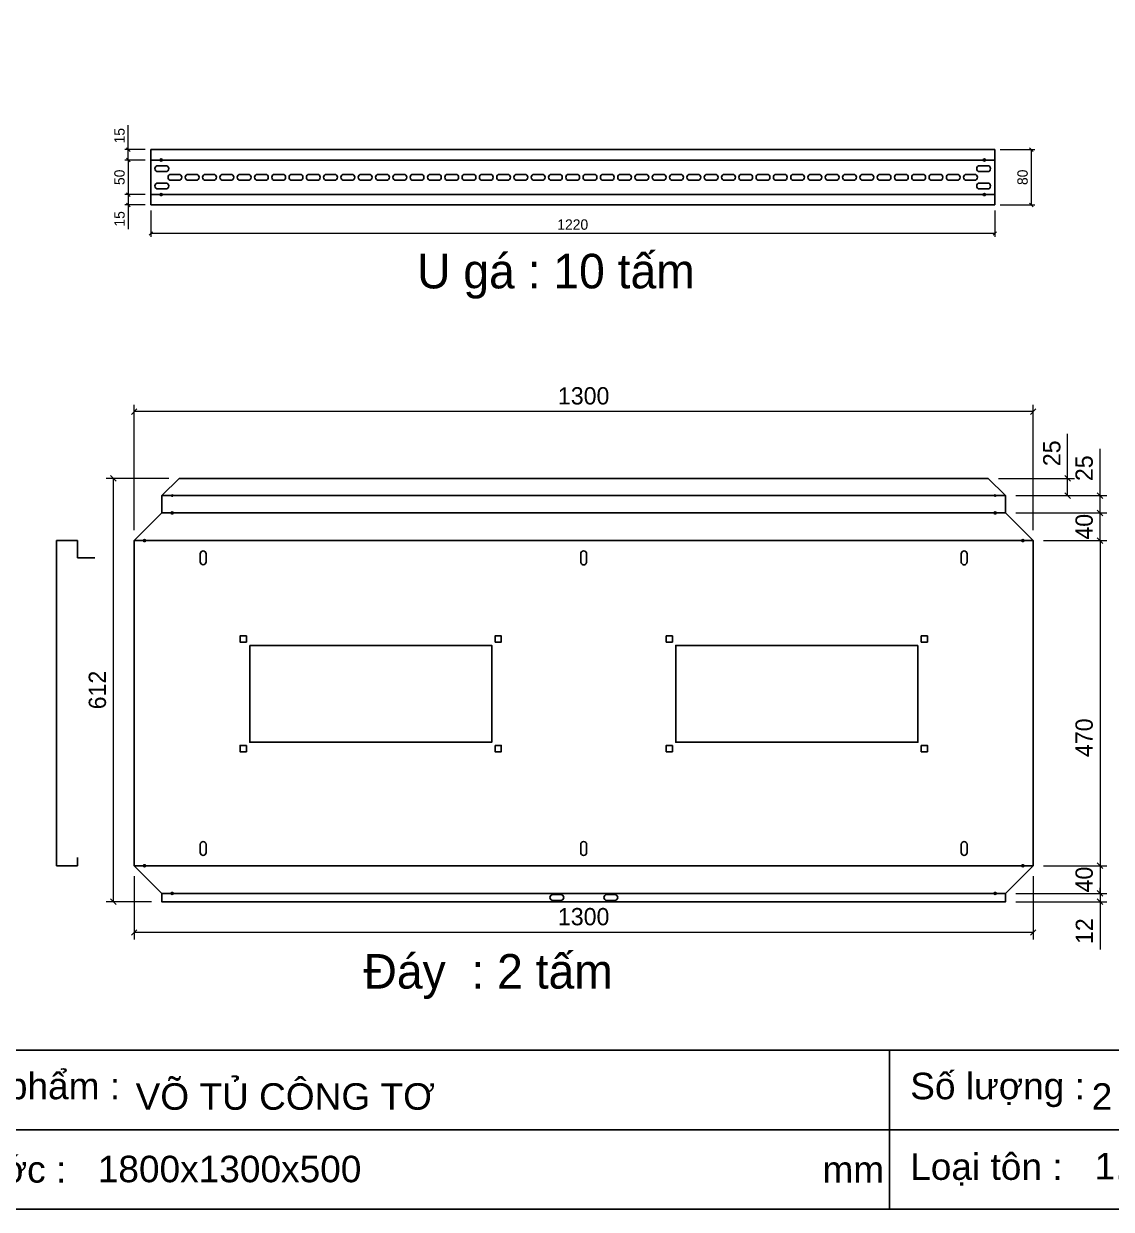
# Model space of a CAD drawing. Header units: millimetres. Extents: x 0 to 5692, y 0 to 4025.
# Drawn here: x 1968 to 3540, y 0 to 1714 of the extents above; entities that cross this region are included whole.
import ezdxf

# ---------------------------------------------------------------- set-up
doc = ezdxf.new("R2010")
doc.units = ezdxf.units.MM
doc.layers.add('CNC', color=7, linetype='Continuous')
doc.layers.add('DIM', color=253, linetype='Continuous')
doc.styles.add('Arial', font='arial.ttf')
doc.dimstyles.new('Dim-15', dxfattribs={"dimtxt": 15, "dimasz": 5, "dimexe": 5, "dimexo": 8, "dimgap": 5, "dimtad": 1, "dimdec": 0, "dimtxsty": 'Standard', "dimblk": 'OBLIQUE', "dimcen": 10, "dimclrd": 5, "dimclre": 5, "dimclrt": 3, "dimazin": 3, "dimtfac": 1, "dimtdec": 0, "dimtmove": 0, "dimatfit": 3, "dimldrblk": 'OBLIQUE', "dimlwd": 9, "dimlwe": 9})
doc.dimstyles.new('Dim-25', dxfattribs={"dimtxt": 25, "dimasz": 8, "dimexe": 10, "dimexo": 15, "dimgap": 10, "dimtad": 1, "dimdec": 0, "dimtxsty": 'Standard', "dimblk": 'OBLIQUE', "dimcen": 10, "dimclrd": 5, "dimclre": 5, "dimclrt": 3, "dimazin": 3, "dimtfac": 1, "dimtdec": 0, "dimtmove": 0, "dimatfit": 3, "dimldrblk": 'OBLIQUE', "dimlwd": 9, "dimlwe": 9})

# ---------------------------------------------------------------- blocks, each defined once
blk = doc.blocks.new('KHUNG CHUẨN')
at = {"color": 7}
for p, q in [((19889.25, -28535.16), (16919.25, -28535.16)), ((18599.25, -28535.16), (18599.25, -28655.16)), ((18939.25, -28595.16), (16919.25, -28595.16))]:
    blk.add_line(p, q, dxfattribs=at)
blk.add_lwpolyline([(16919.25, -26555.16), (19889.25, -26555.16), (19889.25, -28655.16), (16919.25, -28655.16)], close=True, dxfattribs=at)
at = {"color": 2, "char_height": 20, "attachment_point": 4, "style": 'Arial'}
for s, insert, width in [('  Tên sản phẩm :', (17809.25, -28565.16), 917.6339), ('  Số lượng :', (18599.25, -28565.16), 917.6339), ('  Kích thước :', (17809.25, -28625.16), 917.6339), ('  Loại tôn :', (18599.25, -28625.16), 917.6339), ('mm', (18548.57, -28625.16), 73.8305)]:
    blk.add_mtext(s, dxfattribs=dict(at, insert=insert, width=width))
at = {"color": 3, "style": 'Arial'}
for tag, p in [('#01', (17055.57, -28580.1)), ('#02', (17431.39, -28580.1)), ('#03', (18030.58, -28580.1)), ('#08', (18751.7, -28580.1)), ('#10', (19064.78, -28580.1)), ('#11', (19060.3, -28625.69)), ('#04', (17024.77, -28634.62)), ('#05', (17308.45, -28633.02)), ('#06', (17632.65, -28633.73)), ('#07', (18002.01, -28634.74)), ('#09', (18753.85, -28632.6)), ('#12', (19806.46, -28628.91))]:
    blk.add_attdef(tag, p, '', height=20, dxfattribs=at)
blk = doc.blocks.new('*D37')
at = {"color": 0, "linetype": 'ByBlock', "lineweight": -2}
for p, q in [((2131.9, 404.1), (2123.9, 396.1)), ((3423.5, 396.1), (3431.5, 404.1))]:
    blk.add_line(p, q, dxfattribs=at)
at = {"layer": 'Defpoints', "color": 0, "transparency": 16777216}
for p in [(2127.9, 496.7), (3427.5, 496.7), (2127.9, 400.1)]:
    blk.add_point(p, dxfattribs=at)
at = {"layer": 'DIM', "color": 5, "lineweight": 9, "transparency": 16777216}
for p, q in [((2127.9, 481.7), (2127.9, 390.1)), ((3427.5, 481.7), (3427.5, 390.1)), ((3427.5, 400.1), (2127.9, 400.1))]:
    blk.add_line(p, q, dxfattribs=at)
at = {"layer": 'DIM', "color": 3, "transparency": 16777216, "insert": (2777.7, 422.9), "char_height": 25, "attachment_point": 5}
blk.add_mtext('1300', dxfattribs=at)
blk = doc.blocks.new('_Oblique')
at = {"color": 0, "linetype": 'ByBlock', "lineweight": -2}
blk.add_line((-0.5, -0.5), (0.5, 0.5), dxfattribs=at)
blk = doc.blocks.new('*D38')
at = {"color": 0, "linetype": 'ByBlock', "lineweight": -2}
for p, q in [((3528.1, 962.7), (3520.1, 970.7)), ((3520.1, 500.7), (3528.1, 492.7))]:
    blk.add_line(p, q, dxfattribs=at)
at = {"layer": 'Defpoints', "color": 0, "transparency": 16777216}
for p in [(3427.5, 966.7), (3427.5, 496.7), (3524.1, 496.7)]:
    blk.add_point(p, dxfattribs=at)
at = {"layer": 'DIM', "color": 5, "lineweight": 9, "transparency": 16777216}
for p, q in [((3442.5, 966.7), (3534.1, 966.7)), ((3524.1, 966.7), (3524.1, 496.7)), ((3442.5, 496.7), (3534.1, 496.7))]:
    blk.add_line(p, q, dxfattribs=at)
at = {"layer": 'DIM', "color": 3, "transparency": 16777216, "insert": (3501.3, 681.7), "char_height": 25, "attachment_point": 5, "rotation": 90}
blk.add_mtext('470', dxfattribs=at)
blk = doc.blocks.new('*D39')
at = {"color": 0, "linetype": 'ByBlock', "lineweight": -2}
for p, q in [((3528.1, 492.7), (3520.1, 500.7)), ((3520.1, 460.7), (3528.1, 452.7))]:
    blk.add_line(p, q, dxfattribs=at)
at = {"layer": 'Defpoints', "color": 0, "transparency": 16777216}
for p in [(3427.5, 496.7), (3387.5, 456.7), (3524.1, 456.7)]:
    blk.add_point(p, dxfattribs=at)
at = {"layer": 'DIM', "color": 5, "lineweight": 9, "transparency": 16777216}
for p, q in [((3442.5, 496.7), (3534.1, 496.7)), ((3524.1, 496.7), (3524.1, 456.7)), ((3402.5, 456.7), (3534.1, 456.7))]:
    blk.add_line(p, q, dxfattribs=at)
at = {"layer": 'DIM', "color": 3, "transparency": 16777216, "insert": (3501.3, 476.7), "char_height": 25, "attachment_point": 5, "rotation": 90}
blk.add_mtext('40', dxfattribs=at)
blk = doc.blocks.new('*D40')
at = {"color": 0, "linetype": 'ByBlock', "lineweight": -2}
for p, q in [((3520.1, 460.7), (3528.1, 452.7)), ((3528.1, 440.7), (3520.1, 448.7))]:
    blk.add_line(p, q, dxfattribs=at)
at = {"layer": 'Defpoints', "color": 0, "transparency": 16777216}
for p in [(3387.5, 456.7), (3387.5, 444.7), (3524.1, 444.7)]:
    blk.add_point(p, dxfattribs=at)
at = {"layer": 'DIM', "color": 5, "lineweight": 9, "transparency": 16777216}
for p, q in [((3524.1, 456.7), (3524.1, 464.7)), ((3402.5, 456.7), (3534.1, 456.7)), ((3524.1, 456.7), (3524.1, 444.7)), ((3402.5, 444.7), (3534.1, 444.7)), ((3524.1, 444.7), (3524.1, 375.5))]:
    blk.add_line(p, q, dxfattribs=at)
at = {"layer": 'DIM', "color": 3, "transparency": 16777216, "insert": (3501.5, 402.1), "char_height": 25, "attachment_point": 5, "rotation": 90}
blk.add_mtext('12', dxfattribs=at)
blk = doc.blocks.new('*D41')
at = {"color": 0, "linetype": 'ByBlock', "lineweight": -2}
for p, q in [((2101.7, 1052.7), (2093.7, 1060.7)), ((2093.7, 448.7), (2101.7, 440.7))]:
    blk.add_line(p, q, dxfattribs=at)
at = {"layer": 'Defpoints', "color": 0, "transparency": 16777216}
for p in [(2192.9, 1056.7), (2097.7, 444.7), (2167.9, 444.7)]:
    blk.add_point(p, dxfattribs=at)
at = {"layer": 'DIM', "color": 5, "lineweight": 9, "transparency": 16777216}
for p, q in [((2177.9, 1056.7), (2087.7, 1056.7)), ((2097.7, 1056.7), (2097.7, 444.7)), ((2152.9, 444.7), (2087.7, 444.7))]:
    blk.add_line(p, q, dxfattribs=at)
at = {"layer": 'DIM', "color": 3, "transparency": 16777216, "insert": (2074.9, 750.7), "char_height": 25, "attachment_point": 5, "rotation": 90}
blk.add_mtext('612', dxfattribs=at)
blk = doc.blocks.new('*D42')
at = {"color": 0, "linetype": 'ByBlock', "lineweight": -2}
for p, q in [((3528.1, 1002.7), (3520.1, 1010.7)), ((3520.1, 970.7), (3528.1, 962.7))]:
    blk.add_line(p, q, dxfattribs=at)
at = {"layer": 'Defpoints', "color": 0, "transparency": 16777216}
for p in [(3387.5, 1006.7), (3524.1, 1006.7), (3427.5, 966.7)]:
    blk.add_point(p, dxfattribs=at)
at = {"layer": 'DIM', "color": 5, "lineweight": 9, "transparency": 16777216}
for p, q in [((3402.5, 1006.7), (3534.1, 1006.7)), ((3524.1, 966.7), (3524.1, 1006.7)), ((3442.5, 966.7), (3534.1, 966.7))]:
    blk.add_line(p, q, dxfattribs=at)
at = {"layer": 'DIM', "color": 3, "transparency": 16777216, "insert": (3501.3, 986.7), "char_height": 25, "attachment_point": 5, "rotation": 90}
blk.add_mtext('40', dxfattribs=at)
blk = doc.blocks.new('*D43')
at = {"color": 0, "linetype": 'ByBlock', "lineweight": -2}
for p, q in [((3528.1, 1027.7), (3520.1, 1035.7)), ((3520.1, 1010.7), (3528.1, 1002.7))]:
    blk.add_line(p, q, dxfattribs=at)
at = {"layer": 'Defpoints', "color": 0, "transparency": 16777216}
for p in [(3387.5, 1031.7), (3524.1, 1031.7), (3387.5, 1006.7)]:
    blk.add_point(p, dxfattribs=at)
at = {"layer": 'DIM', "color": 5, "lineweight": 9, "transparency": 16777216}
for p, q in [((3524.1, 1031.7), (3524.1, 1099.5)), ((3402.5, 1031.7), (3534.1, 1031.7)), ((3524.1, 1006.7), (3524.1, 1031.7)), ((3402.5, 1006.7), (3534.1, 1006.7))]:
    blk.add_line(p, q, dxfattribs=at)
at = {"layer": 'DIM', "color": 3, "transparency": 16777216, "insert": (3501.3, 1071.3), "char_height": 25, "attachment_point": 5, "rotation": 90}
blk.add_mtext('25', dxfattribs=at)
blk = doc.blocks.new('*D44')
at = {"color": 0, "linetype": 'ByBlock', "lineweight": -2}
for p, q in [((3481.2, 1052.7), (3473.2, 1060.7)), ((3473.2, 1035.7), (3481.2, 1027.7))]:
    blk.add_line(p, q, dxfattribs=at)
at = {"layer": 'Defpoints', "color": 0, "transparency": 16777216}
for p in [(3362.5, 1056.7), (3477.2, 1056.7), (3387.5, 1031.7)]:
    blk.add_point(p, dxfattribs=at)
at = {"layer": 'DIM', "color": 5, "lineweight": 9, "transparency": 16777216}
for p, q in [((3477.2, 1056.7), (3477.2, 1121.2)), ((3377.5, 1056.7), (3487.2, 1056.7)), ((3477.2, 1031.7), (3477.2, 1056.7)), ((3402.5, 1031.7), (3487.2, 1031.7))]:
    blk.add_line(p, q, dxfattribs=at)
at = {"layer": 'DIM', "color": 3, "transparency": 16777216, "insert": (3454.5, 1092.9), "char_height": 25, "attachment_point": 5, "rotation": 90}
blk.add_mtext('25', dxfattribs=at)
blk = doc.blocks.new('f3daunguoc')
at = {"layer": 'CNC', "color": 2, "lineweight": -3}
blk.add_circle((0, 0), 1.5, dxfattribs=at)
blk = doc.blocks.new('f2dauxuoi')
at = {"layer": 'CNC', "color": 2, "lineweight": -3}
blk.add_circle((0, 0), 1, dxfattribs=at)
blk = doc.blocks.new('*D45')
at = {"color": 0, "linetype": 'ByBlock', "lineweight": -2}
for p, q in [((2131.9, 1157.1), (2123.9, 1149.1)), ((3423.5, 1149.1), (3431.5, 1157.1))]:
    blk.add_line(p, q, dxfattribs=at)
at = {"layer": 'Defpoints', "color": 0, "transparency": 16777216}
for p in [(2127.9, 1153.1), (2127.9, 966.7), (3427.5, 966.7)]:
    blk.add_point(p, dxfattribs=at)
at = {"layer": 'DIM', "color": 5, "lineweight": 9, "transparency": 16777216}
for p, q in [((2127.9, 981.7), (2127.9, 1163.1)), ((3427.5, 1153.1), (2127.9, 1153.1)), ((3427.5, 981.7), (3427.5, 1163.1))]:
    blk.add_line(p, q, dxfattribs=at)
at = {"layer": 'DIM', "color": 3, "transparency": 16777216, "insert": (2777.7, 1175.8), "char_height": 25, "attachment_point": 5}
blk.add_mtext('1300', dxfattribs=at)
blk = doc.blocks.new('ovan8.5x20')
at = {"layer": 'CNC', "color": 2, "lineweight": -3}
for p, q in [((5.7, 4.2), (-5.8, 4.2)), ((-5.8, -4.2), (5.7, -4.2))]:
    blk.add_line(p, q, dxfattribs=at)
for centre, start, end in [((-5.8, 0), 90, 270), ((5.7, 0), 270, 90)]:
    blk.add_arc(centre, 4.25, start, end, dxfattribs=at)
blk = doc.blocks.new('*D86')
at = {"color": 0, "linetype": 'ByBlock', "lineweight": -2}
for p, q in [((2154.4, 1413.3), (2149.4, 1408.3)), ((3369.4, 1408.3), (3374.4, 1413.3))]:
    blk.add_line(p, q, dxfattribs=at)
at = {"layer": 'Defpoints', "color": 0, "transparency": 16777216}
for p in [(2151.9, 1451.9), (3371.9, 1451.9), (2151.9, 1410.8)]:
    blk.add_point(p, dxfattribs=at)
at = {"layer": 'DIM', "color": 5, "lineweight": 9, "transparency": 16777216}
for p, q in [((2151.9, 1443.9), (2151.9, 1405.8)), ((3371.9, 1443.9), (3371.9, 1405.8)), ((3371.9, 1410.8), (2151.9, 1410.8))]:
    blk.add_line(p, q, dxfattribs=at)
at = {"layer": 'DIM', "color": 3, "transparency": 16777216, "insert": (2761.9, 1423.5), "char_height": 15, "attachment_point": 5}
blk.add_mtext('1220', dxfattribs=at)
blk = doc.blocks.new('*D87')
at = {"color": 0, "linetype": 'ByBlock', "lineweight": -2}
for p, q in [((3427.3, 1529.4), (3422.3, 1534.4)), ((3422.3, 1454.4), (3427.3, 1449.4))]:
    blk.add_line(p, q, dxfattribs=at)
at = {"layer": 'Defpoints', "color": 0, "transparency": 16777216}
for p in [(3371.9, 1531.9), (3371.9, 1451.9), (3424.8, 1451.9)]:
    blk.add_point(p, dxfattribs=at)
at = {"layer": 'DIM', "color": 5, "lineweight": 9, "transparency": 16777216}
for p, q in [((3379.9, 1531.9), (3429.8, 1531.9)), ((3424.8, 1531.9), (3424.8, 1451.9)), ((3379.9, 1451.9), (3429.8, 1451.9))]:
    blk.add_line(p, q, dxfattribs=at)
at = {"layer": 'DIM', "color": 3, "transparency": 16777216, "insert": (3412.2, 1491.9), "char_height": 15, "attachment_point": 5, "rotation": 90}
blk.add_mtext('80', dxfattribs=at)
blk = doc.blocks.new('*D88')
at = {"color": 0, "linetype": 'ByBlock', "lineweight": -2}
for p, q in [((2122, 1514.4), (2117, 1519.4)), ((2117, 1469.4), (2122, 1464.4))]:
    blk.add_line(p, q, dxfattribs=at)
at = {"layer": 'Defpoints', "color": 0, "transparency": 16777216}
for p in [(2151.9, 1516.9), (2119.5, 1466.9), (2151.9, 1466.9)]:
    blk.add_point(p, dxfattribs=at)
at = {"layer": 'DIM', "color": 5, "lineweight": 9, "transparency": 16777216}
for p, q in [((2143.9, 1516.9), (2114.5, 1516.9)), ((2119.5, 1516.9), (2119.5, 1466.9)), ((2143.9, 1466.9), (2114.5, 1466.9))]:
    blk.add_line(p, q, dxfattribs=at)
at = {"layer": 'DIM', "color": 3, "transparency": 16777216, "insert": (2106.8, 1491.9), "char_height": 15, "attachment_point": 5, "rotation": 90}
blk.add_mtext('50', dxfattribs=at)
blk = doc.blocks.new('*D89')
at = {"color": 0, "linetype": 'ByBlock', "lineweight": -2}
for p, q in [((2122, 1529.4), (2117, 1534.4)), ((2117, 1519.4), (2122, 1514.4))]:
    blk.add_line(p, q, dxfattribs=at)
at = {"layer": 'Defpoints', "color": 0, "transparency": 16777216}
for p in [(2119.5, 1531.9), (2151.9, 1531.9), (2151.9, 1516.9)]:
    blk.add_point(p, dxfattribs=at)
at = {"layer": 'DIM', "color": 5, "lineweight": 9, "transparency": 16777216}
for p, q in [((2119.5, 1531.9), (2119.5, 1567.1)), ((2143.9, 1531.9), (2114.5, 1531.9)), ((2119.5, 1516.9), (2119.5, 1531.9)), ((2143.9, 1516.9), (2114.5, 1516.9))]:
    blk.add_line(p, q, dxfattribs=at)
at = {"layer": 'DIM', "color": 3, "transparency": 16777216, "insert": (2106.8, 1552), "char_height": 15, "attachment_point": 5, "rotation": 90}
blk.add_mtext('15', dxfattribs=at)
blk = doc.blocks.new('*D90')
at = {"color": 0, "linetype": 'ByBlock', "lineweight": -2}
for p, q in [((2122, 1464.4), (2117, 1469.4)), ((2117, 1454.4), (2122, 1449.4))]:
    blk.add_line(p, q, dxfattribs=at)
at = {"layer": 'Defpoints', "color": 0, "transparency": 16777216}
for p in [(2151.9, 1466.9), (2119.5, 1451.9), (2151.9, 1451.9)]:
    blk.add_point(p, dxfattribs=at)
at = {"layer": 'DIM', "color": 5, "lineweight": 9, "transparency": 16777216}
for p, q in [((2143.9, 1466.9), (2114.5, 1466.9)), ((2119.5, 1466.9), (2119.5, 1451.9)), ((2143.9, 1451.9), (2114.5, 1451.9)), ((2119.5, 1451.9), (2119.5, 1416.7))]:
    blk.add_line(p, q, dxfattribs=at)
at = {"layer": 'DIM', "color": 3, "transparency": 16777216, "insert": (2106.8, 1431.8), "char_height": 15, "attachment_point": 5, "rotation": 90}
blk.add_mtext('15', dxfattribs=at)

msp = doc.modelspace()

# ---------------------------------------------------------------- linework, layer by layer
at = {"color": 7}
for p, q in [((2151.9, 1531.9), (3371.9, 1531.9)), ((2151.9, 1451.9), (2151.9, 1531.9)), ((3371.9, 1531.9), (3371.9, 1451.9)), ((2151.9, 1516.9), (3371.9, 1516.9)), ((3371.9, 1466.9), (2151.9, 1466.9)), ((3371.9, 1451.9), (2151.9, 1451.9)), ((2167.9, 1031.7), (2192.9, 1056.7)), ((3362.5, 1056.7), (2192.9, 1056.7)), ((3387.5, 1031.7), (3362.5, 1056.7)), ((3387.5, 1031.7), (2167.9, 1031.7)), ((2167.9, 1006.7), (2127.9, 966.7)), ((3387.5, 1006.7), (2167.9, 1006.7)), ((3387.5, 1006.7), (3427.5, 966.7)), ((2015.9, 966.7), (2015.9, 496.7)), ((2015.9, 966.7), (2045.9, 966.7)), ((2045.9, 966.7), (2045.9, 941.7)), ((3427.5, 966.7), (2127.9, 966.7)), ((2045.9, 941.7), (2070.9, 941.7)), ((2045.9, 496.7), (2045.9, 508.7)), ((2015.9, 496.7), (2045.9, 496.7)), ((3427.5, 496.7), (2127.9, 496.7)), ((2127.9, 496.7), (2167.9, 456.7)), ((3427.5, 496.7), (3387.5, 456.7)), ((3387.5, 456.7), (2167.9, 456.7))]:
    msp.add_line(p, q, dxfattribs=at)
for points in [[(2167.9, 1006.7), (2167.9, 1031.7)], [(3387.5, 1031.7), (3387.5, 1006.7)], [(2127.9, 496.7), (2127.9, 966.7)], [(3427.5, 966.7), (3427.5, 496.7)], [(3387.5, 456.7), (3387.5, 444.7), (2167.9, 444.7), (2167.9, 456.7)]]:
    msp.add_lwpolyline(points, dxfattribs=at)
at = {"color": 2}
for points in [[(2290.1, 820), (2281.1, 820), (2281.1, 829), (2290.1, 829)], [(2649.6, 820), (2658.6, 820), (2658.6, 829), (2649.6, 829)], [(2906.1, 820), (2897.1, 820), (2897.1, 829), (2906.1, 829)], [(3265.6, 820), (3274.6, 820), (3274.6, 829), (3265.6, 829)], [(2294.9, 815.2), (2644.9, 815.2), (2644.9, 675.2), (2294.9, 675.2)], [(3260.9, 815.2), (2910.9, 815.2), (2910.9, 675.2), (3260.9, 675.2)], [(2290.1, 670.5), (2281.1, 670.5), (2281.1, 661.5), (2290.1, 661.5)], [(2649.6, 670.5), (2658.6, 670.5), (2658.6, 661.5), (2649.6, 661.5)], [(2906.1, 670.5), (2897.1, 670.5), (2897.1, 661.5), (2906.1, 661.5)], [(3265.6, 670.5), (3274.6, 670.5), (3274.6, 661.5), (3265.6, 661.5)]]:
    msp.add_lwpolyline(points, close=True, dxfattribs=at)
at = {"color": 2, "ltscale": 0.5}
for points in [[(2744.6, 455, -1), (2744.6, 446.5), (2733.1, 446.5, -1), (2733.1, 455)], [(2811.1, 455, 1), (2811.1, 446.5), (2822.6, 446.5, 1), (2822.6, 455)]]:
    msp.add_lwpolyline(points, format="xyb", close=True, dxfattribs=at)

# ---------------------------------------------------------------- block references
at = {"color": 3}
ref = msp.add_blockref('KHUNG CHUẨN', (-32428.1, 54921.6), dxfattribs=dict(at, xscale=1.916639999986728, yscale=1.916639999986728, zscale=1.916639999986728))
ref.add_attrib('#03', 'VÕ TỦ CÔNG TƠ', (2130, 143.9), dxfattribs={"color": 3, "height": 38.333, "style": 'Arial'})
ref.add_attrib('#07', '1800x1300x500', (2075.3, 39.1), dxfattribs={"color": 3, "height": 38.333, "style": 'Arial'})
ref.add_attrib('#08', '2', (3512.1, 143.9), dxfattribs={"color": 3, "height": 38.3, "style": 'Arial'})
ref.add_attrib('#09', '1.5', (3516.3, 43.2), dxfattribs={"color": 3, "height": 38.33, "style": 'Arial'})
at = {"lineweight": -3, "rotation": 270}
for name, p in [('f3daunguoc', (2166.9, 1516.9)), ('f3daunguoc', (2166.9, 1466.9)), ('f2dauxuoi', (3372.5, 1031.7)), ('f3daunguoc', (2182.9, 1006.7)), ('f3daunguoc', (2142.9, 966.7)), ('f3daunguoc', (2142.9, 496.7)), ('f3daunguoc', (2182.9, 456.7))]:
    msp.add_blockref(name, p, dxfattribs=at)
at = {"lineweight": -3, "xscale": -1, "rotation": 90}
for name, p in [('f3daunguoc', (3356.9, 1516.9)), ('f3daunguoc', (3356.9, 1466.9)), ('f2dauxuoi', (2182.9, 1031.7)), ('f3daunguoc', (3372.5, 1006.7)), ('f3daunguoc', (3412.5, 966.7)), ('f3daunguoc', (3412.5, 496.7)), ('f3daunguoc', (3372.5, 456.7))]:
    msp.add_blockref(name, p, dxfattribs=at)
at = {"layer": 'CNC', "lineweight": -3}
for p, rotation in [((2167.9, 1504.4), 180), ((2561.9, 1491.9), 180), ((2586.9, 1491.9), 180), ((2611.9, 1491.9), 180), ((2636.9, 1491.9), 180), ((2661.9, 1491.9), 180), ((2686.9, 1491.9), 180), ((2711.9, 1491.9), 180), ((2886.9, 1491.9), 180), ((2911.9, 1491.9), 180), ((2936.9, 1491.9), 180), ((2961.9, 1491.9), 180), ((2986.9, 1491.9), 180), ((3011.9, 1491.9), 180), ((3036.9, 1491.9), 180), ((3061.9, 1491.9), 180), ((3086.9, 1491.9), 180), ((3111.9, 1491.9), 180), ((3136.9, 1491.9), 180), ((3161.9, 1491.9), 180), ((3186.9, 1491.9), 180), ((3211.9, 1491.9), 180), ((3236.9, 1491.9), 180), ((3261.9, 1491.9), 180), ((3286.9, 1491.9), 180), ((3311.9, 1491.9), 180), ((3336.9, 1491.9), 180), ((2167.9, 1479.4), 180), ((2777.7, 941.7), 270), ((3327.7, 941.7), 270), ((2227.7, 521.7), 90)]:
    msp.add_blockref('ovan8.5x20', p, dxfattribs=dict(at, rotation=rotation))
at = {"layer": 'CNC', "lineweight": -3, "xscale": -1}
for p, rotation in [((3355.9, 1504.4), 180), ((2186.9, 1491.9), 180), ((2211.9, 1491.9), 180), ((2236.9, 1491.9), 180), ((2261.9, 1491.9), 180), ((2286.9, 1491.9), 180), ((2311.9, 1491.9), 180), ((2336.9, 1491.9), 180), ((2361.9, 1491.9), 180), ((2386.9, 1491.9), 180), ((2411.9, 1491.9), 180), ((2436.9, 1491.9), 180), ((2461.9, 1491.9), 180), ((2486.9, 1491.9), 180), ((2511.9, 1491.9), 180), ((2536.9, 1491.9), 180), ((2736.9, 1491.9), 180), ((2761.9, 1491.9), 180), ((2786.9, 1491.9), 180), ((2811.9, 1491.9), 180), ((2836.9, 1491.9), 180), ((2861.9, 1491.9), 180), ((3355.9, 1479.4), 180), ((2227.7, 941.7), 90), ((2777.7, 521.7), 270), ((3327.7, 521.7), 270)]:
    msp.add_blockref('ovan8.5x20', p, dxfattribs=dict(at, rotation=rotation))

# ---------------------------------------------------------------- texts
at = {"color": 2, "char_height": 50, "width": 1216.419, "attachment_point": 5}
for s, insert in [('U gá : 10 tấm', (2737.6, 1348.8)), ('Đáy  : 2 tấm', (2639.6, 336.5))]:
    msp.add_mtext(s, dxfattribs=dict(at, insert=insert))

# ---------------------------------------------------------------- dimensions: what is measured, and where the dimension line sits
at = {"layer": 'DIM', "color": 7}
for base, p1, p2, angle, dimstyle, picture, middle in [((2119.5, 1531.9), (2151.9, 1516.9), (2151.9, 1531.9), 90, 'Dim-15', '*D89', (2106.8, 1552)), ((3424.8, 1451.9), (3371.9, 1531.9), (3371.9, 1451.9), 90, 'Dim-15', '*D87', (3412.2, 1491.9)), ((2119.5, 1466.9), (2151.9, 1516.9), (2151.9, 1466.9), 90, 'Dim-15', '*D88', (2106.8, 1491.9)), ((2119.5, 1451.9), (2151.9, 1466.9), (2151.9, 1451.9), 90, 'Dim-15', '*D90', (2106.8, 1431.8)), ((2097.7, 444.7), (2192.9, 1056.7), (2167.9, 444.7), 270, 'Dim-25', '*D41', (2074.9, 750.7)), ((3524.1, 444.7), (3387.5, 456.7), (3387.5, 444.7), 270, 'Dim-25', '*D40', (3501.5, 402.1))]:
    dim = msp.add_linear_dim(base=base, p1=p1, p2=p2, angle=angle, dimstyle=dimstyle, dxfattribs=at)
    dim.commit()
    dim.dimension.update_dxf_attribs({"geometry": picture, "text_midpoint": middle})
for base, p1, p2, dimstyle, picture, middle in [((2151.9, 1410.8), (3371.9, 1451.9), (2151.9, 1451.9), 'Dim-15', '*D86', (2761.9, 1423.5)), ((2127.9, 400.1), (3427.5, 496.7), (2127.9, 496.7), 'Dim-25', '*D37', (2777.7, 422.9))]:
    dim = msp.add_linear_dim(base=base, p1=p1, p2=p2, dimstyle=dimstyle, dxfattribs=at)
    dim.commit()
    dim.dimension.update_dxf_attribs({"geometry": picture, "text_midpoint": middle})
at = {"layer": 'DIM'}
dim = msp.add_linear_dim(base=(2127.9, 1153.1), p1=(3427.5, 966.7), p2=(2127.9, 966.7), dimstyle='Dim-25', dxfattribs=at)
dim.commit()
dim.dimension.update_dxf_attribs({"geometry": '*D45', "text_midpoint": (2777.7, 1175.8)})
at = {"layer": 'DIM', "color": 7}
for base, p1, p2, picture, middle in [((3477.2, 1056.7), (3387.5, 1031.7), (3362.5, 1056.7), '*D44', (3477.2, 1092.9)), ((3524.1, 1031.7), (3387.5, 1006.7), (3387.5, 1031.7), '*D43', (3524.1, 1071.3)), ((3524.1, 1006.7), (3427.5, 966.7), (3387.5, 1006.7), '*D42', (3524.1, 986.7)), ((3524.1, 496.7), (3427.5, 966.7), (3427.5, 496.7), '*D38', (3524.1, 681.7)), ((3524.1, 456.7), (3427.5, 496.7), (3387.5, 456.7), '*D39', (3524.1, 476.7))]:
    dim = msp.add_linear_dim(base=base, p1=p1, p2=p2, angle=270, dimstyle='Dim-25', dxfattribs=at)
    dim.commit()
    dim.dimension.update_dxf_attribs({"geometry": picture, "text_midpoint": middle, "dimtype": 160})

doc.saveas('drawing.dxf')
